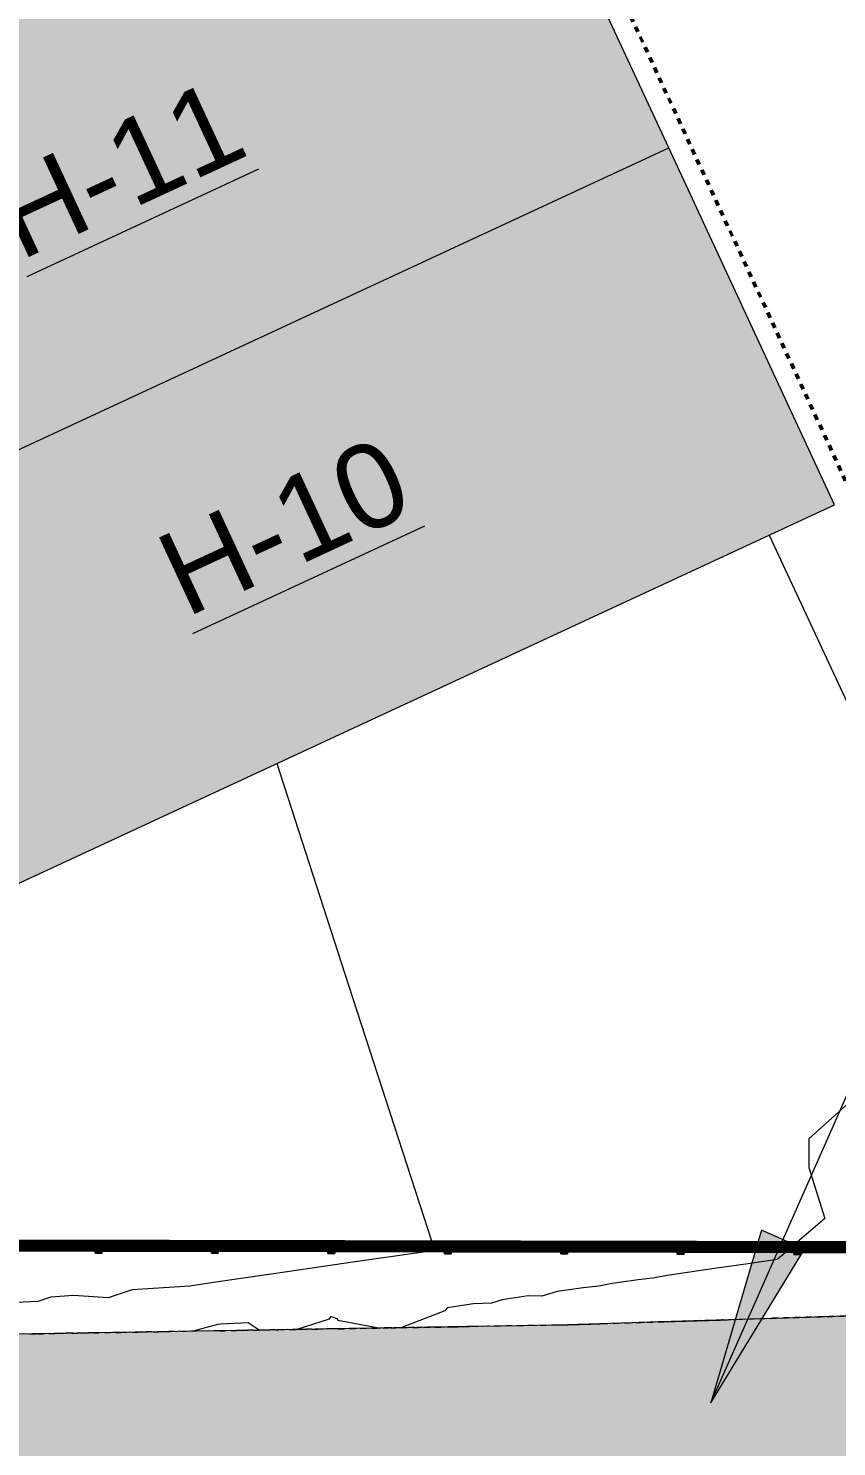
# Model space of a CAD drawing. Header units: metres. Extents: x -490 to 202, y -217 to 332.
# Drawn here: x 88.88 to 103.25, y -15.01 to 10.21 of the extents above; entities that cross this region are included whole.
import ezdxf

# ---------------------------------------------------------------- set-up
doc = ezdxf.new("R2010")
doc.units = ezdxf.units.M
doc.linetypes.add('0-2', pattern=[0.00106, 0.00053, -0.00053])
doc.linetypes.add('Trazo', pattern=[0.00635, 0.003175, -0.003175])
doc.layers.add('A-DETL', color=94, linetype='Continuous', lineweight=9, true_color=0x00a600)
doc.layers.add('C-TOPO-MAJR', color=66, linetype='Continuous', lineweight=18, true_color=0x647b04)
for name, color, linetype, lineweight in [('A-DETL-GENF', 7, 'Continuous', 9), ('A-DETL-THIN', 7, 'Continuous', 9), ('A-FLOR-HRAL', 7, 'Continuous', 9), ('C-PROP-IDEN', 7, 'Continuous', 9), ('C-TOPO', 7, '0-2', 9), ('G-ANNO-TEXT', 7, 'Continuous', 9)]:
    doc.layers.add(name, color=color, linetype=linetype, lineweight=lineweight)
doc.layers.add('CUANT MURO PERIMETRAL H3.00', color=5, linetype='Continuous')
doc.styles.add('Arial_B', font='arial.ttf', dxfattribs={"height": 1.5})

# ---------------------------------------------------------------- blocks, each defined once
blk = doc.blocks.new('Barandilla - Plaques lisses - 200x25x4 cm-V78-PLANTA DE MURO PERIMETRAL')
at = {"layer": 'A-FLOR-HRAL', "true_color": 0xc8cac5}
for points in [[(0.02, -1), (0, -1), (0, 1), (0.02, 1), (0.02, -0.975)], [(0.03, -0.975), (0.02, -0.975), (0.03, -0.975)]]:
    blk.add_hatch(color=9, dxfattribs=at).paths.add_polyline_path(points)
at = {"layer": 'A-FLOR-HRAL'}
for p, q in [((0.02, 0.975), (0.02, -0.975)), ((0.02, 0.975), (0.02, -0.975)), ((0.03, -0.975), (0.03, 0.975))]:
    blk.add_line(p, q, dxfattribs=at)
blk = doc.blocks.new('Barandilla - Poteau du milieu - 12x12x4 cm-1835430-PLANTA DE MURO PERIMETRAL')
at = {"layer": 'A-FLOR-HRAL', "true_color": 0xc8cac5}
blk.add_hatch(color=9, dxfattribs=at).paths.add_polyline_path([(0.06, -0.06), (0.02, -0.06), (0.02, -0.035), (0, -0.035), (0, 0.035), (0.02, 0.035), (0.02, 0.06), (0.06, 0.06)])
at = {"layer": 'A-FLOR-HRAL'}
for p, q in [((0.02, 0.035), (0, 0.035)), ((0.06, 0.06), (0.02, 0.06)), ((0.02, 0.06), (0.02, 0.035)), ((0.06, 0.06), (0.06, -0.06)), ((0, -0.035), (0.02, -0.035)), ((0.02, -0.035), (0.02, -0.06)), ((0.02, -0.06), (0.06, -0.06))]:
    blk.add_line(p, q, dxfattribs=at)
blk = doc.blocks.new('Barandilla - Plaques lisses - 200x25x4 cm-V79-PLANTA DE MURO PERIMETRAL')
at = {"layer": 'A-FLOR-HRAL', "true_color": 0xc8cac5}
for points in [[(0.02, -1), (0, -1), (0, 1), (0.02, 1), (0.02, -0.975)], [(0.03, -0.975), (0.02, -0.975), (0.03, -0.975)]]:
    blk.add_hatch(color=9, dxfattribs=at).paths.add_polyline_path(points)
at = {"layer": 'A-FLOR-HRAL'}
for p, q in [((0.02, 0.975), (0.02, -0.975)), ((0.02, 0.975), (0.02, -0.975)), ((0.03, -0.975), (0.03, 0.975))]:
    blk.add_line(p, q, dxfattribs=at)
blk = doc.blocks.new('Barandilla - Plaques lisses - 200x25x4 cm-V82-PLANTA DE MURO PERIMETRAL')
at = {"layer": 'A-FLOR-HRAL', "true_color": 0xc8cac5}
for points in [[(0.02, -1), (0, -1), (0, 1), (0.02, 1), (0.02, -0.854)], [(0.03, -0.975), (0.02, -0.975), (0.03, -0.854)]]:
    blk.add_hatch(color=9, dxfattribs=at).paths.add_polyline_path(points)
at = {"layer": 'A-FLOR-HRAL'}
for p, q in [((0.02, 0.975), (0.02, -0.975)), ((0.02, 0.975), (0.02, -1)), ((0.03, -0.975), (0.03, 0.975)), ((0, -1), (0.02, -1)), ((0.03, -0.975), (0.02, -0.975))]:
    blk.add_line(p, q, dxfattribs=at)
blk = doc.blocks.new('Barandilla - Poteau du milieu - 12x12x4 cm-V83-PLANTA DE MURO PERIMETRAL')
at = {"layer": 'A-FLOR-HRAL', "true_color": 0xc8cac5}
blk.add_hatch(color=9, dxfattribs=at).paths.add_polyline_path([(0.06, -0.06), (0.02, -0.06), (0.02, -0.035), (0, -0.035), (0, 0.035), (0.02, 0.035), (0.03, 0.06), (0.06, 0.06)])
at = {"layer": 'A-FLOR-HRAL'}
for p, q in [((0.06, 0.06), (0.03, 0.06)), ((0.06, 0.06), (0.06, -0.06)), ((0, -0.035), (0.02, -0.035)), ((0.02, -0.035), (0.02, -0.06)), ((0.02, -0.06), (0.06, -0.06))]:
    blk.add_line(p, q, dxfattribs=at)
blk = doc.blocks.new('Barandilla - Poteau du milieu - 12x12x4 cm-1835684-PLANTA DE MURO PERIMETRAL')
at = {"layer": 'A-FLOR-HRAL', "true_color": 0xc8cac5}
blk.add_hatch(color=9, dxfattribs=at).paths.add_polyline_path([(0.06, -0.06), (0.02, -0.06), (0.02, -0.035), (0, -0.035), (0, 0.035), (0.02, 0.035), (0.02, 0.06), (0.06, 0.06)])
at = {"layer": 'A-FLOR-HRAL'}
for p, q in [((0.02, 0.035), (0, 0.035)), ((0.06, 0.06), (0.02, 0.06)), ((0.02, 0.06), (0.02, 0.035)), ((0.06, 0.06), (0.06, -0.06)), ((0, -0.035), (0.02, -0.035)), ((0.02, -0.035), (0.02, -0.06)), ((0.02, -0.06), (0.06, -0.06))]:
    blk.add_line(p, q, dxfattribs=at)
blk = doc.blocks.new('Barandilla - Plaques lisses - 200x25x4 cm-1835698-PLANTA DE MURO PERIMETRAL')
at = {"layer": 'A-FLOR-HRAL', "true_color": 0xc8cac5}
for points in [[(0.02, -1), (0, -1), (0, 1), (0.02, 1), (0.02, -0.975)], [(0.03, -0.975), (0.02, -0.975), (0.03, -0.975)]]:
    blk.add_hatch(color=9, dxfattribs=at).paths.add_polyline_path(points)
at = {"layer": 'A-FLOR-HRAL'}
for p, q in [((0.02, 0.975), (0.02, -0.975)), ((0.02, 0.975), (0.02, -0.975)), ((0.03, -0.975), (0.03, 0.975))]:
    blk.add_line(p, q, dxfattribs=at)
blk = doc.blocks.new('Barandilla - Poteau du milieu - 12x12x4 cm-1835621-PLANTA DE MURO PERIMETRAL')
at = {"layer": 'A-FLOR-HRAL', "true_color": 0xc8cac5}
blk.add_hatch(color=9, dxfattribs=at).paths.add_polyline_path([(0.06, -0.06), (0.02, -0.06), (0.02, -0.035), (0, -0.035), (0, 0.035), (0.02, 0.035), (0.02, 0.06), (0.06, 0.06)])
at = {"layer": 'A-FLOR-HRAL'}
for p, q in [((0.02, 0.035), (0, 0.035)), ((0.06, 0.06), (0.02, 0.06)), ((0.02, 0.06), (0.02, 0.035)), ((0.06, 0.06), (0.06, -0.06)), ((0, -0.035), (0.02, -0.035)), ((0.02, -0.035), (0.02, -0.06)), ((0.02, -0.06), (0.06, -0.06))]:
    blk.add_line(p, q, dxfattribs=at)
blk = doc.blocks.new('Barandilla - Barandilla-1835155-PLANTA DE MURO PERIMETRAL')
at = {"extrusion": (0, 0, -1), "zscale": -1, "rotation": 270.1094747386188}
for name, p in [('Barandilla - Plaques lisses - 200x25x4 cm-V78-PLANTA DE MURO PERIMETRAL', (-89.095, -11.509)), ('Barandilla - Poteau du milieu - 12x12x4 cm-1835430-PLANTA DE MURO PERIMETRAL', (-90.13, -11.511)), ('Barandilla - Plaques lisses - 200x25x4 cm-V79-PLANTA DE MURO PERIMETRAL', (-91.165, -11.513)), ('Barandilla - Poteau du milieu - 12x12x4 cm-1835430-PLANTA DE MURO PERIMETRAL', (-92.2, -11.514)), ('Barandilla - Plaques lisses - 200x25x4 cm-V82-PLANTA DE MURO PERIMETRAL', (-93.235, -11.516)), ('Barandilla - Poteau du milieu - 12x12x4 cm-V83-PLANTA DE MURO PERIMETRAL', (-94.27, -11.518)), ('Barandilla - Plaques lisses - 200x25x4 cm-V78-PLANTA DE MURO PERIMETRAL', (-95.305, -11.52)), ('Barandilla - Poteau du milieu - 12x12x4 cm-1835684-PLANTA DE MURO PERIMETRAL', (-96.34, -11.522)), ('Barandilla - Plaques lisses - 200x25x4 cm-V78-PLANTA DE MURO PERIMETRAL', (-97.375, -11.524)), ('Barandilla - Poteau du milieu - 12x12x4 cm-1835430-PLANTA DE MURO PERIMETRAL', (-98.41, -11.526)), ('Barandilla - Plaques lisses - 200x25x4 cm-1835698-PLANTA DE MURO PERIMETRAL', (-99.445, -11.528)), ('Barandilla - Poteau du milieu - 12x12x4 cm-1835430-PLANTA DE MURO PERIMETRAL', (-100.48, -11.53)), ('Barandilla - Plaques lisses - 200x25x4 cm-V78-PLANTA DE MURO PERIMETRAL', (-101.515, -11.532)), ('Barandilla - Poteau du milieu - 12x12x4 cm-1835621-PLANTA DE MURO PERIMETRAL', (-102.55, -11.534)), ('Barandilla - Plaques lisses - 200x25x4 cm-V78-PLANTA DE MURO PERIMETRAL', (-103.585, -11.536))]:
    blk.add_blockref(name, p, dxfattribs=at)

msp = doc.modelspace()

# ---------------------------------------------------------------- hatches: boundary and pattern name
at = {"layer": 'A-DETL-GENF', "true_color": 0x0000ff}
h = msp.add_hatch(color=5, dxfattribs=at)
h.paths.add_polyline_path([(122.044, -38.543), (122.18, -38.48), (112.605, -17.734), (106.829, -17.783), (92.665, -18.205), (82.757, -18.714), (59.119, -19.256), (44.277, -18.719), (29.226, -15.706), (10.599, -10.167), (-9.563, -4.566), (-25.721, -1.021), (-43.893, 0.638), (-53.874, 1.663), (-58.09, 1.903), (-62.208, 1.982), (-66.746, 2.693), (-75.408, 2.12), (-77.815, 1.694), (-79.423, 1.75), (-83.064, 0.069), (-83.327, -0.091), (-83.399, -0.139), (-83.556, -0.259), (-83.705, -0.387), (-83.916, -0.603), (-83.978, -0.672), (-84.1, -0.826), (-84.213, -0.988), (-84.315, -1.157), (-84.407, -1.332), (-84.487, -1.512), (-84.556, -1.696), (-84.613, -1.885), (-84.659, -2.077), (-84.692, -2.271), (-84.713, -2.467), (-84.719, -2.807), (-84.718, -2.861), (-84.702, -3.058), (-84.674, -3.253), (-84.634, -3.446), (-84.581, -3.636), (-84.517, -3.823), (-84.441, -4.005), (-81.95, -9.507), (-81.813, -9.445), (-84.38, -3.762), (-84.443, -3.577), (-84.493, -3.388), (-84.532, -3.196), (-84.557, -3.002), (-84.57, -2.807), (-84.57, -2.611), (-84.558, -2.416), (-84.533, -2.222), (-84.495, -2.03), (-84.445, -1.841), (-84.382, -1.656), (-84.308, -1.475), (-84.222, -1.299), (-84.125, -1.13), (-84.017, -0.967), (-83.898, -0.811), (-83.71, -0.603), (-83.632, -0.525), (-83.486, -0.395), (-83.327, -0.273), (-83.169, -0.166), (-83, -0.067), (-82.825, 0.02), (-79.392, 1.599), (-77.805, 1.544), (-75.39, 1.971), (-66.753, 2.542), (-62.222, 1.832), (-58.096, 1.753), (-53.758, 1.5), (-43.005, 0.406), (-25.744, -1.169), (-9.6, -4.711), (10.757, -10.371), (29.189, -15.852), (44.259, -18.868), (59.144, -19.405), (82.762, -18.864), (92.671, -18.355), (106.831, -17.933), (112.509, -17.885), (121.981, -38.408)])
h.paths.add_polyline_path([(109.748, -11.548), (109.679, -11.398), (75.647, -11.333), (42.569, -8.333), (6.866, 0.166), (6.727, 0.399), (6.599, 0.638), (6.482, 0.883), (6.376, 1.133), (6.215, 1.601), (6.201, 1.646), (6.131, 1.908), (6.073, 2.173), (6.028, 2.44), (5.995, 2.709), (5.974, 2.98), (5.967, 3.251), (5.971, 3.522), (5.99, 3.806), (6.019, 4.062), (6.061, 4.33), (6.116, 4.595), (6.182, 4.858), (6.262, 5.118), (6.352, 5.373), (6.455, 5.624), (6.643, 6.01), (6.695, 6.111), (6.831, 6.345), (6.979, 6.573), (7.136, 6.793), (7.304, 7.006), (7.481, 7.212), (9.826, 9.799), (9.715, 9.9), (7.193, 7.108), (7.025, 6.895), (6.867, 6.675), (6.719, 6.449), (6.473, 6.01), (6.455, 5.977), (6.339, 5.732), (6.234, 5.482), (6.141, 5.228), (6.059, 4.97), (5.988, 4.709), (5.93, 4.445), (5.884, 4.178), (5.841, 3.806), (5.827, 3.64), (5.817, 3.369), (5.819, 3.099), (5.834, 2.828), (5.86, 2.559), (5.899, 2.291), (5.95, 2.025), (6.059, 1.601), (6.087, 1.502), (6.173, 1.245), (6.271, 0.993), (6.38, 0.745), (6.5, 0.502), (6.631, 0.265), (6.772, 0.035), (42.545, -8.482), (75.641, -11.483), (107.53, -11.544)])
h.paths.add_polyline_path([(-97.244, -11.248), (-97.107, -11.186), (-99.189, -6.603), (-99.456, -6.099), (-99.536, -5.955), (-99.726, -5.64), (-99.926, -5.332), (-100.15, -5.012), (-100.356, -4.737), (-100.586, -4.45), (-100.825, -4.171), (-101.073, -3.9), (-101.331, -3.638), (-101.597, -3.384), (-101.871, -3.14), (-102.278, -2.807), (-102.443, -2.679), (-102.741, -2.463), (-114.884, -8.692), (-118.551, -2.131), (-120.797, 0.522), (-120.97, 0.494), (-118.675, -2.217), (-114.945, -8.891), (-102.753, -2.638), (-102.466, -2.85), (-102.144, -3.107), (-101.914, -3.302), (-101.649, -3.541), (-101.392, -3.788), (-101.144, -4.044), (-100.904, -4.309), (-100.672, -4.58), (-100.337, -5.012), (-100.238, -5.146), (-100.034, -5.439), (-99.841, -5.739), (-99.657, -6.045), (-99.456, -6.411), (-99.321, -6.674), (-99.168, -6.997), (-97.272, -11.186)])
h.paths.add_polyline_path([(-18.254, 6.235), (-17.85, 6.333), (-17.449, 6.443), (-17.051, 6.566), (-16.658, 6.701), (-16.124, 6.907), (-15.884, 7.006), (-15.505, 7.176), (-15.131, 7.358), (-14.763, 7.551), (-14.4, 7.756), (-14.045, 7.971), (-13.436, 8.377), (-13.354, 8.434), (-13.019, 8.681), (-12.692, 8.938), (-12.373, 9.205), (-12.063, 9.481), (-11.761, 9.767), (-11.468, 10.062), (-10.748, 10.847), (-1.993, 20.509), (-2.105, 20.61), (-11.575, 10.168), (-11.863, 9.877), (-12.16, 9.595), (-12.466, 9.323), (-12.78, 9.06), (-13.101, 8.806), (-13.436, 8.559), (-13.944, 8.215), (-14.111, 8.107), (-14.461, 7.894), (-14.817, 7.693), (-15.179, 7.502), (-15.547, 7.322), (-16.124, 7.07), (-16.299, 6.997), (-16.682, 6.852), (-17.069, 6.718), (-17.46, 6.596), (-17.854, 6.487), (-18.252, 6.389), (-28.996, 9.076), (-47.46, 11.34), (-58.084, 11.141), (-58.027, 11.046), (-57.899, 11.022), (-57.691, 11.005), (-57.581, 11.003), (-47.467, 11.19), (-29.023, 8.928), (-18.812, 6.374)])
at = {"layer": 'A-DETL-GENF', "true_color": 0xfffdfb}
for points in [[(83.572, 0.335), (100.268, 8.089), (97.32, 14.438), (80.625, 6.682), (81.961, 3.806)], [(86.521, -6.013), (103.216, 1.74), (100.268, 8.089), (83.573, 0.334), (86.205, -5.333)]]:
    msp.add_hatch(color=7, dxfattribs=at).paths.add_polyline_path(points)
at = {"layer": 'A-DETL-GENF', "true_color": 0xd2c9aa}
msp.add_hatch(color=9, dxfattribs=at).paths.add_polyline_path([(-344.836, -34.659), (-342.163, -33.669), (-340.394, -33.05), (-337.673, -32.288), (-318.31, -29.503), (-298.534, -26.037), (-277.947, -22.855), (-255.322, -18.806), (-236.55, -15.828), (-218.664, -12.839), (-199.663, -9.934), (-182.339, -6.868), (-166.659, -4.367), (-150.146, -1.775), (-130.582, -0.444), (-119.677, 1.224), (-104.832, 1.744), (-96.049, 2.435), (-87.287, 3.254), (-75.417, 3.307), (-64.903, 4.824), (-46.528, 3.638), (-27.282, 0.853), (-7.599, -3.112), (11.015, -8.37), (32.262, -13.864), (43.349, -16.698), (64.125, -17.345), (80.999, -17.025), (98.552, -17.335), (118.362, -17.386), (116.561, -12.276), (98.281, -12.853), (81.155, -13.139), (63.761, -12.987), (43.886, -11.339), (30.407, -7.216), (12.815, -3.204), (-6.645, 2.074), (-26.877, 5.186), (-46.323, 8.319), (-65.24, 9.896), (-76.123, 8.838), (-87.97, 8.725), (-96.802, 8.207), (-105.244, 8.143), (-120.399, 6.558), (-131.625, 4.737), (-150.77, 2.676), (-168.377, -0.144), (-182.941, -2.318), (-200.678, -4.93), (-207.237, -6.578), (-219.281, -8.078), (-238.302, -10.755), (-255.99, -14.014), (-279.56, -17.433), (-299.701, -20.546), (-319.59, -23.259), (-339.02, -25.336), (-345.568, -24.355), (-350.806, -25.168), (-346.845, -31.464)])
at = {"layer": 'G-ANNO-TEXT'}
msp.add_hatch(color=256, dxfattribs=at).paths.add_polyline_path([(101.014, -14.237), (102.679, -11.501), (101.914, -11.163)])

# ---------------------------------------------------------------- linework, layer by layer
at = {"layer": 'A-DETL', "color": 1, "linetype": 'Trazo', "lineweight": 50, "true_color": 0xff0000}
msp.add_line((82.984, 46.371), (109.748, -11.548), dxfattribs=at)
at = {"layer": 'A-DETL-THIN', "color": 253, "true_color": 0xaaaaaa}
for p, q in [((100.268, 8.089), (97.32, 14.438)), ((83.572, 0.335), (100.268, 8.089)), ((103.216, 1.74), (100.268, 8.089)), ((86.521, -6.013), (103.216, 1.74))]:
    msp.add_line(p, q, dxfattribs=at)
at = {"layer": 'A-DETL-THIN', "color": 5, "lineweight": 50, "true_color": 0x0000ff}
for p, q in [((109.679, -11.398), (75.647, -11.333)), ((75.641, -11.483), (109.748, -11.548))]:
    msp.add_line(p, q, dxfattribs=at)
at = {"layer": 'A-DETL-THIN'}
for p, q in [((116.561, -12.276), (98.281, -12.853)), ((98.281, -12.853), (81.155, -13.139))]:
    msp.add_line(p, q, dxfattribs=at)
at = {"layer": 'C-TOPO', "color": 250, "true_color": 0x2a3024}
for p, q in [((98.281, -12.853), (114.85, -12.33)), ((98.281, -12.853), (81.155, -13.139)), ((97.865, -12.86), (97.039, -12.874)), ((98.281, -12.853), (97.865, -12.86)), ((98.379, -12.85), (98.281, -12.853)), ((100.039, -12.797), (99.625, -12.81)), ((100.172, -12.793), (100.039, -12.797)), ((101.212, -12.76), (100.172, -12.793)), ((101.435, -12.753), (101.212, -12.76)), ((103.417, -12.691), (101.435, -12.753)), ((89.056, -13.007), (88.915, -13.009)), ((90.045, -12.99), (89.056, -13.007)), ((90.536, -12.982), (90.045, -12.99)), ((90.902, -12.976), (90.536, -12.982)), ((94.326, -12.919), (93.333, -12.935)), ((94.393, -12.918), (94.326, -12.919)), ((95.317, -12.902), (94.393, -12.918)), ((96.346, -12.885), (95.317, -12.902)), ((96.419, -12.884), (96.346, -12.885)), ((97.039, -12.874), (96.419, -12.884))]:
    msp.add_line(p, q, dxfattribs=at)
at = {"layer": 'C-TOPO', "color": 253, "true_color": 0xaeb2ac}
for p, q in [((98.281, -12.853), (98.379, -12.85)), ((98.379, -12.85), (99.052, -12.829)), ((100.172, -12.793), (101.212, -12.76)), ((101.212, -12.76), (101.435, -12.753)), ((88.915, -13.009), (89.056, -13.007)), ((89.056, -13.007), (90.045, -12.99)), ((90.045, -12.99), (90.536, -12.982)), ((90.536, -12.982), (90.902, -12.976)), ((90.902, -12.976), (91.401, -12.968)), ((92.287, -12.953), (93.333, -12.935)), ((93.333, -12.935), (94.089, -12.923)), ((94.393, -12.918), (95.317, -12.902)), ((95.317, -12.902), (96.346, -12.885)), ((96.346, -12.885), (96.419, -12.884)), ((96.419, -12.884), (96.777, -12.878))]:
    msp.add_line(p, q, dxfattribs=at)
at = {"layer": 'C-TOPO', "color": 250, "true_color": 0x161913}
for p, q in [((98.379, -12.85), (98.281, -12.853)), ((101.212, -12.76), (100.172, -12.793)), ((101.435, -12.753), (101.212, -12.76)), ((89.056, -13.007), (88.915, -13.009)), ((90.045, -12.99), (89.056, -13.007)), ((90.536, -12.982), (90.045, -12.99)), ((90.902, -12.976), (90.536, -12.982)), ((94.089, -12.923), (93.333, -12.935)), ((95.317, -12.902), (94.393, -12.918)), ((96.346, -12.885), (95.317, -12.902)), ((96.419, -12.884), (96.346, -12.885)), ((96.777, -12.878), (96.419, -12.884))]:
    msp.add_line(p, q, dxfattribs=at)
at = {"layer": 'C-TOPO-MAJR', "color": 9, "true_color": 0xcbd3ab}
for p, q in [((102.054, 1.201), (104.481, -4.026)), ((103.043, -10.956), (102.545, -11.384)), ((102.337, -11.564), (102.195, -11.686)), ((96.288, -12.597), (95.503, -12.899)), ((93.647, -12.93), (94.239, -12.743)), ((94.388, -12.762), (95.142, -12.905))]:
    msp.add_line(p, q, dxfattribs=at)
at = {"layer": 'C-TOPO-MAJR', "color": 9, "true_color": 0xcbd3ab, "flags": 128}
for points in [[(93.299, -2.865), (94.574, -6.803), (96.055, -11.372)], [(104.481, -4.026), (105.689, -6.909), (104.063, -8.366), (102.757, -9.537), (102.759, -9.738), (102.761, -10.046), (103.043, -10.956)], [(95.901, -11.552), (94.653, -11.734), (93.928, -11.84), (93.203, -11.946), (92.175, -12.096), (91.753, -12.158)], [(102.195, -11.686), (101.681, -11.761), (101.167, -11.836), (100.241, -11.972), (99.986, -12.02)], [(99.986, -12.02), (99.727, -12.047), (99.263, -12.115), (99.027, -12.162)], [(90.303, -12.37), (89.687, -12.323), (89.285, -12.357), (89.053, -12.434)], [(91.753, -12.158), (90.73, -12.227), (90.303, -12.37)], [(98.015, -12.339), (97.772, -12.333), (97.308, -12.4), (97.117, -12.46)], [(99.027, -12.162), (98.749, -12.19), (98.286, -12.257), (98.015, -12.339)], [(89.053, -12.434), (88.661, -12.449), (88.493, -12.463), (88.454, -12.494)], [(97.117, -12.46), (96.795, -12.475), (96.331, -12.543), (96.288, -12.597)], [(92.986, -12.941), (92.793, -12.813), (92.301, -12.838), (92.25, -12.841), (91.81, -12.961)], [(94.239, -12.743), (94.266, -12.698), (94.37, -12.732), (94.388, -12.762)]]:
    msp.add_lwpolyline(points, dxfattribs=at)
at = {"layer": 'CUANT MURO PERIMETRAL H3.00', "const_width": 0.15}
msp.add_lwpolyline([(42.557, -8.408), (75.644, -11.408), (109.714, -11.473)], dxfattribs=at)
at = {"layer": 'G-ANNO-TEXT'}
for p, q in [((101.014, -14.237), (110.64, 7.562)), ((101.914, -11.163), (101.014, -14.237)), ((102.679, -11.501), (101.914, -11.163)), ((101.014, -14.237), (102.679, -11.501))]:
    msp.add_line(p, q, dxfattribs=at)

# ---------------------------------------------------------------- block references
at = {"layer": 'A-FLOR-HRAL'}
msp.add_blockref('Barandilla - Barandilla-1835155-PLANTA DE MURO PERIMETRAL', (0, 0), dxfattribs=at)

# ---------------------------------------------------------------- texts
at = {"layer": 'C-PROP-IDEN', "char_height": 1.5, "width": 5.53164, "attachment_point": 1, "rotation": 24.91, "style": 'Arial_B'}
for s, insert in [('\\LH-11', (88.105, 7.434)), ('\\LH-10', (91.053, 1.085))]:
    msp.add_mtext(s, dxfattribs=dict(at, insert=insert))

doc.saveas('drawing.dxf')
